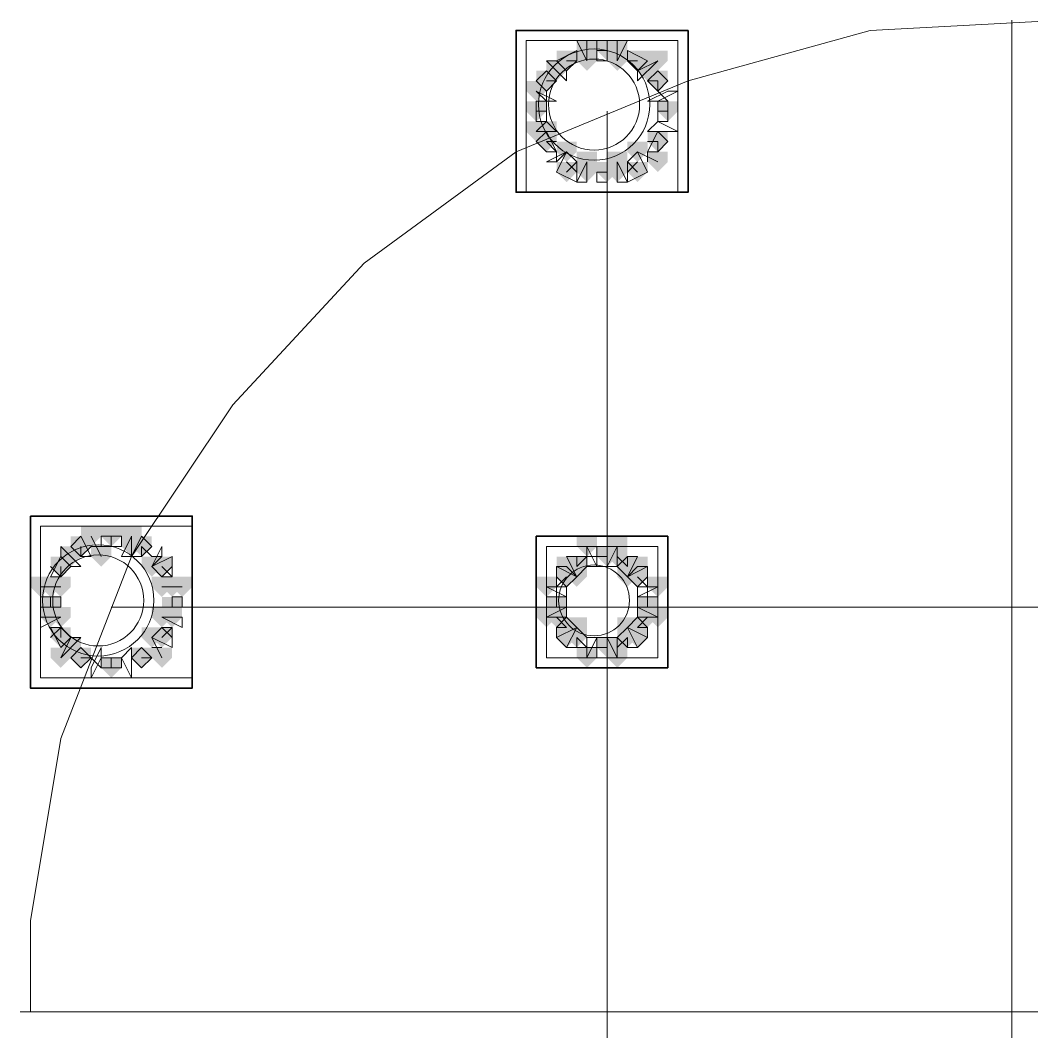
# Model space of a CAD drawing. Header units: millimetres. Extents: x 2315 to 4619, y 1334 to 1897.
# Drawn here: x 3438.02 to 3444.13, y 1554.59 to 1560.69 of the extents above; entities that cross this region are included whole.
import ezdxf

# ---------------------------------------------------------------- set-up
doc = ezdxf.new("R2010")
doc.units = ezdxf.units.MM
for name, color, linetype, true_color in [('PDF_10', 7, 'Continuous', 0x00b85c), ('PDF_AXIS', 7, 'Continuous', 0x00b85c), ('PDF_柱构件', 7, 'Continuous', 0x00b85c), ('PDF_转运站初步方案', 7, 'Continuous', 0x00b85c)]:
    doc.layers.add(name, color=color, linetype=linetype, true_color=true_color)
doc.layers.add('PDF_中心线层', color=1, linetype='Continuous')
doc.layers.add('PDF_粗实线层', color=7, linetype='Continuous')

msp = doc.modelspace()

# ---------------------------------------------------------------- hatches: boundary and pattern name
at = {"layer": 'PDF_10', "transparency": 33554559}
for points in [[(3441.5644, 1560.5703), (3441.5033, 1560.5703), (3441.5033, 1560.5093), (3441.5644, 1560.4482), (3441.6255, 1560.5093), (3441.6255, 1560.5703)], [(3441.5644, 1560.5703), (3441.5033, 1560.5703), (3441.5033, 1560.5093), (3441.5644, 1560.4482), (3441.6255, 1560.5093), (3441.6255, 1560.5703)], [(3441.5644, 1560.5703), (3441.5033, 1560.5703), (3441.5033, 1560.5093), (3441.5644, 1560.4482), (3441.6255, 1560.5093), (3441.6255, 1560.5703)], [(3441.3201, 1560.5093), (3441.259, 1560.5093), (3441.259, 1560.4482), (3441.3201, 1560.3871), (3441.3812, 1560.4482), (3441.3812, 1560.5093)], [(3441.3201, 1560.5093), (3441.259, 1560.5093), (3441.259, 1560.4482), (3441.3201, 1560.3871), (3441.3812, 1560.4482), (3441.3812, 1560.5093)], [(3441.7477, 1560.5093), (3441.6866, 1560.5093), (3441.6866, 1560.4482), (3441.7477, 1560.3871), (3441.8087, 1560.4482), (3441.8087, 1560.5093)], [(3441.7477, 1560.5093), (3441.6866, 1560.5093), (3441.6866, 1560.4482), (3441.7477, 1560.3871), (3441.8087, 1560.4482), (3441.8087, 1560.5093)], [(3441.1979, 1560.3871), (3441.1368, 1560.3871), (3441.1368, 1560.326), (3441.1979, 1560.2649), (3441.259, 1560.326), (3441.259, 1560.3871)], [(3441.1979, 1560.3871), (3441.1368, 1560.3871), (3441.1368, 1560.326), (3441.1979, 1560.2649), (3441.259, 1560.326), (3441.259, 1560.3871)], [(3441.8698, 1560.3871), (3441.8087, 1560.3871), (3441.8087, 1560.326), (3441.8698, 1560.2649), (3441.9309, 1560.326), (3441.9309, 1560.3871)], [(3441.8698, 1560.3871), (3441.8087, 1560.3871), (3441.8087, 1560.326), (3441.8698, 1560.2649), (3441.9309, 1560.326), (3441.9309, 1560.3871)], [(3441.1368, 1560.2039), (3441.0758, 1560.2039), (3441.0758, 1560.1428), (3441.1368, 1560.0817), (3441.1979, 1560.1428), (3441.1979, 1560.2039)], [(3441.1368, 1560.2039), (3441.0758, 1560.2039), (3441.0758, 1560.1428), (3441.1368, 1560.0817), (3441.1979, 1560.1428), (3441.1979, 1560.2039)], [(3441.9309, 1560.2039), (3441.8698, 1560.2039), (3441.8698, 1560.1428), (3441.9309, 1560.0817), (3441.992, 1560.1428), (3441.992, 1560.2039)], [(3441.9309, 1560.2039), (3441.8698, 1560.2039), (3441.8698, 1560.1428), (3441.9309, 1560.0817), (3441.992, 1560.1428), (3441.992, 1560.2039)], [(3441.1979, 1560.0206), (3441.1368, 1560.0206), (3441.1368, 1559.9595), (3441.1979, 1559.8985), (3441.259, 1559.9595), (3441.259, 1560.0206)], [(3441.1979, 1560.0206), (3441.1368, 1560.0206), (3441.1368, 1559.9595), (3441.1979, 1559.8985), (3441.259, 1559.9595), (3441.259, 1560.0206)], [(3441.8698, 1560.0206), (3441.8087, 1560.0206), (3441.8087, 1559.9595), (3441.8698, 1559.8985), (3441.9309, 1559.9595), (3441.9309, 1560.0206)], [(3441.8698, 1560.0206), (3441.8087, 1560.0206), (3441.8087, 1559.9595), (3441.8698, 1559.8985), (3441.9309, 1559.9595), (3441.9309, 1560.0206)], [(3441.3201, 1559.8374), (3441.259, 1559.8374), (3441.259, 1559.7763), (3441.3201, 1559.7152), (3441.3812, 1559.7763), (3441.3812, 1559.8374)], [(3441.3201, 1559.8374), (3441.259, 1559.8374), (3441.259, 1559.7763), (3441.3201, 1559.7152), (3441.3812, 1559.7763), (3441.3812, 1559.8374)], [(3441.5644, 1559.8374), (3441.5033, 1559.8374), (3441.5033, 1559.7763), (3441.5644, 1559.7152), (3441.6255, 1559.7763), (3441.6255, 1559.8374)], [(3441.5644, 1559.8374), (3441.5033, 1559.8374), (3441.5033, 1559.7763), (3441.5644, 1559.7152), (3441.6255, 1559.7763), (3441.6255, 1559.8374)], [(3441.7477, 1559.8374), (3441.6866, 1559.8374), (3441.6866, 1559.7763), (3441.7477, 1559.7152), (3441.8087, 1559.7763), (3441.8087, 1559.8374)], [(3441.7477, 1559.8374), (3441.6866, 1559.8374), (3441.6866, 1559.7763), (3441.7477, 1559.7152), (3441.8087, 1559.7763), (3441.8087, 1559.8374)], [(3438.5714, 1557.6385), (3438.5104, 1557.6385), (3438.5104, 1557.5774), (3438.5714, 1557.5163), (3438.6325, 1557.5774), (3438.6325, 1557.6385)], [(3438.5714, 1557.6385), (3438.5104, 1557.6385), (3438.5104, 1557.5774), (3438.5714, 1557.5163), (3438.6325, 1557.5774), (3438.6325, 1557.6385)], [(3438.3882, 1557.5774), (3438.3271, 1557.5774), (3438.3271, 1557.5163), (3438.3882, 1557.4552), (3438.4493, 1557.5163), (3438.4493, 1557.5774)], [(3438.3882, 1557.5774), (3438.3271, 1557.5774), (3438.3271, 1557.5163), (3438.3882, 1557.4552), (3438.4493, 1557.5163), (3438.4493, 1557.5774)], [(3438.7547, 1557.5774), (3438.6936, 1557.5774), (3438.6936, 1557.5163), (3438.7547, 1557.4552), (3438.8158, 1557.5163), (3438.8158, 1557.5774)], [(3438.7547, 1557.5774), (3438.6936, 1557.5774), (3438.6936, 1557.5163), (3438.7547, 1557.4552), (3438.8158, 1557.5163), (3438.8158, 1557.5774)], [(3441.5644, 1557.5163), (3441.5033, 1557.5163), (3441.5033, 1557.4552), (3441.5644, 1557.3941), (3441.6255, 1557.4552), (3441.6255, 1557.5163)], [(3441.5644, 1557.5163), (3441.5033, 1557.5163), (3441.5033, 1557.4552), (3441.5644, 1557.3941), (3441.6255, 1557.4552), (3441.6255, 1557.5163)], [(3441.5644, 1557.5163), (3441.5033, 1557.5163), (3441.5033, 1557.4552), (3441.5644, 1557.3941), (3441.6255, 1557.4552), (3441.6255, 1557.5163)], [(3438.266, 1557.4552), (3438.2049, 1557.4552), (3438.2049, 1557.3941), (3438.266, 1557.333), (3438.3271, 1557.3941), (3438.3271, 1557.4552)], [(3438.266, 1557.4552), (3438.2049, 1557.4552), (3438.2049, 1557.3941), (3438.266, 1557.333), (3438.3271, 1557.3941), (3438.3271, 1557.4552)], [(3438.8768, 1557.4552), (3438.8158, 1557.4552), (3438.8158, 1557.3941), (3438.8768, 1557.333), (3438.9379, 1557.3941), (3438.9379, 1557.4552)], [(3438.8768, 1557.4552), (3438.8158, 1557.4552), (3438.8158, 1557.3941), (3438.8768, 1557.333), (3438.9379, 1557.3941), (3438.9379, 1557.4552)], [(3441.3812, 1557.4552), (3441.3201, 1557.4552), (3441.3201, 1557.3941), (3441.3812, 1557.333), (3441.4422, 1557.3941), (3441.4422, 1557.4552)], [(3441.3812, 1557.4552), (3441.3201, 1557.4552), (3441.3201, 1557.3941), (3441.3812, 1557.333), (3441.4422, 1557.3941), (3441.4422, 1557.4552)], [(3441.6866, 1557.4552), (3441.6255, 1557.4552), (3441.6255, 1557.3941), (3441.6866, 1557.333), (3441.7477, 1557.3941), (3441.7477, 1557.4552)], [(3441.6866, 1557.4552), (3441.6255, 1557.4552), (3441.6255, 1557.3941), (3441.6866, 1557.333), (3441.7477, 1557.3941), (3441.7477, 1557.4552)], [(3441.3201, 1557.3941), (3441.259, 1557.3941), (3441.259, 1557.333), (3441.3201, 1557.272), (3441.3812, 1557.333), (3441.3812, 1557.3941)], [(3441.3201, 1557.3941), (3441.259, 1557.3941), (3441.259, 1557.333), (3441.3201, 1557.272), (3441.3812, 1557.333), (3441.3812, 1557.3941)], [(3441.7477, 1557.3941), (3441.6866, 1557.3941), (3441.6866, 1557.333), (3441.7477, 1557.272), (3441.8087, 1557.333), (3441.8087, 1557.3941)], [(3441.7477, 1557.3941), (3441.6866, 1557.3941), (3441.6866, 1557.333), (3441.7477, 1557.272), (3441.8087, 1557.333), (3441.8087, 1557.3941)], [(3438.2049, 1557.2109), (3438.1439, 1557.2109), (3438.1439, 1557.1498), (3438.2049, 1557.0887), (3438.266, 1557.1498), (3438.266, 1557.2109)], [(3438.2049, 1557.2109), (3438.1439, 1557.2109), (3438.1439, 1557.1498), (3438.2049, 1557.0887), (3438.266, 1557.1498), (3438.266, 1557.2109)], [(3438.2049, 1557.2109), (3438.1439, 1557.2109), (3438.1439, 1557.1498), (3438.2049, 1557.0887), (3438.266, 1557.1498), (3438.266, 1557.2109)], [(3438.9379, 1557.2109), (3438.8768, 1557.2109), (3438.8768, 1557.1498), (3438.9379, 1557.0887), (3438.999, 1557.1498), (3438.999, 1557.2109)], [(3438.9379, 1557.2109), (3438.8768, 1557.2109), (3438.8768, 1557.1498), (3438.9379, 1557.0887), (3438.999, 1557.1498), (3438.999, 1557.2109)], [(3441.259, 1557.2109), (3441.1979, 1557.2109), (3441.1979, 1557.1498), (3441.259, 1557.0887), (3441.3201, 1557.1498), (3441.3201, 1557.2109)], [(3441.259, 1557.2109), (3441.1979, 1557.2109), (3441.1979, 1557.1498), (3441.259, 1557.0887), (3441.3201, 1557.1498), (3441.3201, 1557.2109)], [(3441.259, 1557.2109), (3441.1979, 1557.2109), (3441.1979, 1557.1498), (3441.259, 1557.0887), (3441.3201, 1557.1498), (3441.3201, 1557.2109)], [(3441.8087, 1557.2109), (3441.7477, 1557.2109), (3441.7477, 1557.1498), (3441.8087, 1557.0887), (3441.8698, 1557.1498), (3441.8698, 1557.2109)], [(3441.8087, 1557.2109), (3441.7477, 1557.2109), (3441.7477, 1557.1498), (3441.8087, 1557.0887), (3441.8698, 1557.1498), (3441.8698, 1557.2109)], [(3441.8087, 1557.2109), (3441.7477, 1557.2109), (3441.7477, 1557.1498), (3441.8087, 1557.0887), (3441.8698, 1557.1498), (3441.8698, 1557.2109)], [(3441.3201, 1557.0887), (3441.259, 1557.0887), (3441.259, 1557.0276), (3441.3201, 1556.9666), (3441.3812, 1557.0276), (3441.3812, 1557.0887)], [(3441.3201, 1557.0887), (3441.259, 1557.0887), (3441.259, 1557.0276), (3441.3201, 1556.9666), (3441.3812, 1557.0276), (3441.3812, 1557.0887)], [(3441.7477, 1557.0887), (3441.6866, 1557.0887), (3441.6866, 1557.0276), (3441.7477, 1556.9666), (3441.8087, 1557.0276), (3441.8087, 1557.0887)], [(3441.7477, 1557.0887), (3441.6866, 1557.0887), (3441.6866, 1557.0276), (3441.7477, 1556.9666), (3441.8087, 1557.0276), (3441.8087, 1557.0887)], [(3438.266, 1557.0276), (3438.2049, 1557.0276), (3438.2049, 1556.9666), (3438.266, 1556.9055), (3438.3271, 1556.9666), (3438.3271, 1557.0276)], [(3438.266, 1557.0276), (3438.2049, 1557.0276), (3438.2049, 1556.9666), (3438.266, 1556.9055), (3438.3271, 1556.9666), (3438.3271, 1557.0276)], [(3438.8768, 1557.0276), (3438.8158, 1557.0276), (3438.8158, 1556.9666), (3438.8768, 1556.9055), (3438.9379, 1556.9666), (3438.9379, 1557.0276)], [(3438.8768, 1557.0276), (3438.8158, 1557.0276), (3438.8158, 1556.9666), (3438.8768, 1556.9055), (3438.9379, 1556.9666), (3438.9379, 1557.0276)], [(3441.3812, 1557.0276), (3441.3201, 1557.0276), (3441.3201, 1556.9666), (3441.3812, 1556.9055), (3441.4422, 1556.9666), (3441.4422, 1557.0276)], [(3441.3812, 1557.0276), (3441.3201, 1557.0276), (3441.3201, 1556.9666), (3441.3812, 1556.9055), (3441.4422, 1556.9666), (3441.4422, 1557.0276)], [(3441.6866, 1557.0276), (3441.6255, 1557.0276), (3441.6255, 1556.9666), (3441.6866, 1556.9055), (3441.7477, 1556.9666), (3441.7477, 1557.0276)], [(3441.6866, 1557.0276), (3441.6255, 1557.0276), (3441.6255, 1556.9666), (3441.6866, 1556.9055), (3441.7477, 1556.9666), (3441.7477, 1557.0276)], [(3441.5644, 1556.9666), (3441.5033, 1556.9666), (3441.5033, 1556.9055), (3441.5644, 1556.8444), (3441.6255, 1556.9055), (3441.6255, 1556.9666)], [(3441.5644, 1556.9666), (3441.5033, 1556.9666), (3441.5033, 1556.9055), (3441.5644, 1556.8444), (3441.6255, 1556.9055), (3441.6255, 1556.9666)], [(3441.5644, 1556.9666), (3441.5033, 1556.9666), (3441.5033, 1556.9055), (3441.5644, 1556.8444), (3441.6255, 1556.9055), (3441.6255, 1556.9666)], [(3438.3882, 1556.9055), (3438.3271, 1556.9055), (3438.3271, 1556.8444), (3438.3882, 1556.7833), (3438.4493, 1556.8444), (3438.4493, 1556.9055)], [(3438.3882, 1556.9055), (3438.3271, 1556.9055), (3438.3271, 1556.8444), (3438.3882, 1556.7833), (3438.4493, 1556.8444), (3438.4493, 1556.9055)], [(3438.3882, 1556.9055), (3438.3271, 1556.9055), (3438.3271, 1556.8444), (3438.3882, 1556.7833), (3438.4493, 1556.8444), (3438.4493, 1556.9055)], [(3438.7547, 1556.9055), (3438.6936, 1556.9055), (3438.6936, 1556.8444), (3438.7547, 1556.7833), (3438.8158, 1556.8444), (3438.8158, 1556.9055)], [(3438.7547, 1556.9055), (3438.6936, 1556.9055), (3438.6936, 1556.8444), (3438.7547, 1556.7833), (3438.8158, 1556.8444), (3438.8158, 1556.9055)], [(3438.7547, 1556.9055), (3438.6936, 1556.9055), (3438.6936, 1556.8444), (3438.7547, 1556.7833), (3438.8158, 1556.8444), (3438.8158, 1556.9055)], [(3438.5714, 1556.8444), (3438.5104, 1556.8444), (3438.5104, 1556.7833), (3438.5714, 1556.7222), (3438.6325, 1556.7833), (3438.6325, 1556.8444)], [(3438.5714, 1556.8444), (3438.5104, 1556.8444), (3438.5104, 1556.7833), (3438.5714, 1556.7222), (3438.6325, 1556.7833), (3438.6325, 1556.8444)]]:
    msp.add_hatch(color=256, dxfattribs=at).paths.add_polyline_path(points)
at = {"layer": 'PDF_柱构件', "transparency": 33554559}
for points in [[(3441.4422, 1560.5703), (3441.3812, 1560.5703), (3441.3812, 1560.5093), (3441.4422, 1560.4482), (3441.5033, 1560.5093), (3441.5033, 1560.5703)], [(3441.6255, 1560.5703), (3441.5644, 1560.5703), (3441.5644, 1560.5093), (3441.6255, 1560.4482), (3441.6866, 1560.5093), (3441.6866, 1560.5703)], [(3441.4422, 1560.5093), (3441.3812, 1560.5093), (3441.3812, 1560.4482), (3441.4422, 1560.3871), (3441.5033, 1560.4482), (3441.5033, 1560.5093)], [(3441.6255, 1560.5093), (3441.5644, 1560.5093), (3441.5644, 1560.4482), (3441.6255, 1560.3871), (3441.6866, 1560.4482), (3441.6866, 1560.5093)], [(3441.8698, 1560.5093), (3441.8087, 1560.5093), (3441.8087, 1560.4482), (3441.8698, 1560.3871), (3441.9309, 1560.4482), (3441.9309, 1560.5093)], [(3441.259, 1560.4482), (3441.1979, 1560.4482), (3441.1979, 1560.3871), (3441.259, 1560.326), (3441.3201, 1560.3871), (3441.3201, 1560.4482)], [(3441.8087, 1560.4482), (3441.7477, 1560.4482), (3441.7477, 1560.3871), (3441.8087, 1560.326), (3441.8698, 1560.3871), (3441.8698, 1560.4482)], [(3441.1368, 1560.326), (3441.0758, 1560.326), (3441.0758, 1560.2649), (3441.1368, 1560.2039), (3441.1979, 1560.2649), (3441.1979, 1560.326)], [(3441.1368, 1560.0817), (3441.0758, 1560.0817), (3441.0758, 1560.0206), (3441.1368, 1559.9595), (3441.1979, 1560.0206), (3441.1979, 1560.0817)], [(3441.1979, 1560.0817), (3441.1368, 1560.0817), (3441.1368, 1560.0206), (3441.1979, 1559.9595), (3441.259, 1560.0206), (3441.259, 1560.0817)], [(3441.3201, 1559.9595), (3441.259, 1559.9595), (3441.259, 1559.8985), (3441.3201, 1559.8374), (3441.3812, 1559.8985), (3441.3812, 1559.9595)], [(3441.7477, 1559.9595), (3441.6866, 1559.9595), (3441.6866, 1559.8985), (3441.7477, 1559.8374), (3441.8087, 1559.8985), (3441.8087, 1559.9595)], [(3441.4422, 1559.8985), (3441.3812, 1559.8985), (3441.3812, 1559.8374), (3441.4422, 1559.7763), (3441.5033, 1559.8374), (3441.5033, 1559.8985)], [(3441.6255, 1559.8985), (3441.5644, 1559.8985), (3441.5644, 1559.8374), (3441.6255, 1559.7763), (3441.6866, 1559.8374), (3441.6866, 1559.8985)], [(3441.8698, 1559.8985), (3441.8087, 1559.8985), (3441.8087, 1559.8374), (3441.8698, 1559.7763), (3441.9309, 1559.8374), (3441.9309, 1559.8985)], [(3441.4422, 1559.8374), (3441.3812, 1559.8374), (3441.3812, 1559.7763), (3441.4422, 1559.7152), (3441.5033, 1559.7763), (3441.5033, 1559.8374)], [(3441.6255, 1559.8374), (3441.5644, 1559.8374), (3441.5644, 1559.7763), (3441.6255, 1559.7152), (3441.6866, 1559.7763), (3441.6866, 1559.8374)], [(3438.4493, 1557.6385), (3438.3882, 1557.6385), (3438.3882, 1557.5774), (3438.4493, 1557.5163), (3438.5104, 1557.5774), (3438.5104, 1557.6385)], [(3438.6936, 1557.6385), (3438.6325, 1557.6385), (3438.6325, 1557.5774), (3438.6936, 1557.5163), (3438.7547, 1557.5774), (3438.7547, 1557.6385)], [(3438.6936, 1557.5774), (3438.6325, 1557.5774), (3438.6325, 1557.5163), (3438.6936, 1557.4552), (3438.7547, 1557.5163), (3438.7547, 1557.5774)], [(3441.4422, 1557.5774), (3441.3812, 1557.5774), (3441.3812, 1557.5163), (3441.4422, 1557.4552), (3441.5033, 1557.5163), (3441.5033, 1557.5774)], [(3441.6255, 1557.5774), (3441.5644, 1557.5774), (3441.5644, 1557.5163), (3441.6255, 1557.4552), (3441.6866, 1557.5163), (3441.6866, 1557.5774)], [(3438.3271, 1557.5163), (3438.266, 1557.5163), (3438.266, 1557.4552), (3438.3271, 1557.3941), (3438.3882, 1557.4552), (3438.3882, 1557.5163)], [(3438.5104, 1557.5163), (3438.4493, 1557.5163), (3438.4493, 1557.4552), (3438.5104, 1557.3941), (3438.5714, 1557.4552), (3438.5714, 1557.5163)], [(3441.6255, 1557.5163), (3441.5644, 1557.5163), (3441.5644, 1557.4552), (3441.6255, 1557.3941), (3441.6866, 1557.4552), (3441.6866, 1557.5163)], [(3438.8158, 1557.4552), (3438.7547, 1557.4552), (3438.7547, 1557.3941), (3438.8158, 1557.333), (3438.8768, 1557.3941), (3438.8768, 1557.4552)], [(3441.3201, 1557.4552), (3441.259, 1557.4552), (3441.259, 1557.3941), (3441.3201, 1557.333), (3441.3812, 1557.3941), (3441.3812, 1557.4552)], [(3441.7477, 1557.4552), (3441.6866, 1557.4552), (3441.6866, 1557.3941), (3441.7477, 1557.333), (3441.8087, 1557.3941), (3441.8087, 1557.4552)], [(3441.3812, 1557.3941), (3441.3201, 1557.3941), (3441.3201, 1557.333), (3441.3812, 1557.272), (3441.4422, 1557.333), (3441.4422, 1557.3941)], [(3441.6866, 1557.3941), (3441.6255, 1557.3941), (3441.6255, 1557.333), (3441.6866, 1557.272), (3441.7477, 1557.333), (3441.7477, 1557.3941)], [(3438.1439, 1557.333), (3438.0828, 1557.333), (3438.0828, 1557.272), (3438.1439, 1557.2109), (3438.2049, 1557.272), (3438.2049, 1557.333)], [(3438.2049, 1557.333), (3438.1439, 1557.333), (3438.1439, 1557.272), (3438.2049, 1557.2109), (3438.266, 1557.272), (3438.266, 1557.333)], [(3438.266, 1557.333), (3438.2049, 1557.333), (3438.2049, 1557.272), (3438.266, 1557.2109), (3438.3271, 1557.272), (3438.3271, 1557.333)], [(3438.8768, 1557.333), (3438.8158, 1557.333), (3438.8158, 1557.272), (3438.8768, 1557.2109), (3438.9379, 1557.272), (3438.9379, 1557.333)], [(3438.9379, 1557.333), (3438.8768, 1557.333), (3438.8768, 1557.272), (3438.9379, 1557.2109), (3438.999, 1557.272), (3438.999, 1557.333)], [(3438.999, 1557.333), (3438.9379, 1557.333), (3438.9379, 1557.272), (3438.999, 1557.2109), (3439.0601, 1557.272), (3439.0601, 1557.333)], [(3441.1979, 1557.333), (3441.1368, 1557.333), (3441.1368, 1557.272), (3441.1979, 1557.2109), (3441.259, 1557.272), (3441.259, 1557.333)], [(3441.8698, 1557.333), (3441.8087, 1557.333), (3441.8087, 1557.272), (3441.8698, 1557.2109), (3441.9309, 1557.272), (3441.9309, 1557.333)], [(3438.2049, 1557.1498), (3438.1439, 1557.1498), (3438.1439, 1557.0887), (3438.2049, 1557.0276), (3438.266, 1557.0887), (3438.266, 1557.1498)], [(3438.266, 1557.1498), (3438.2049, 1557.1498), (3438.2049, 1557.0887), (3438.266, 1557.0276), (3438.3271, 1557.0887), (3438.3271, 1557.1498)], [(3438.8768, 1557.1498), (3438.8158, 1557.1498), (3438.8158, 1557.0887), (3438.8768, 1557.0276), (3438.9379, 1557.0887), (3438.9379, 1557.1498)], [(3438.9379, 1557.1498), (3438.8768, 1557.1498), (3438.8768, 1557.0887), (3438.9379, 1557.0276), (3438.999, 1557.0887), (3438.999, 1557.1498)], [(3441.1979, 1557.1498), (3441.1368, 1557.1498), (3441.1368, 1557.0887), (3441.1979, 1557.0276), (3441.259, 1557.0887), (3441.259, 1557.1498)], [(3441.259, 1557.1498), (3441.1979, 1557.1498), (3441.1979, 1557.0887), (3441.259, 1557.0276), (3441.3201, 1557.0887), (3441.3201, 1557.1498)], [(3441.8087, 1557.1498), (3441.7477, 1557.1498), (3441.7477, 1557.0887), (3441.8087, 1557.0276), (3441.8698, 1557.0887), (3441.8698, 1557.1498)], [(3441.8698, 1557.1498), (3441.8087, 1557.1498), (3441.8087, 1557.0887), (3441.8698, 1557.0276), (3441.9309, 1557.0887), (3441.9309, 1557.1498)], [(3441.3812, 1557.0887), (3441.3201, 1557.0887), (3441.3201, 1557.0276), (3441.3812, 1556.9666), (3441.4422, 1557.0276), (3441.4422, 1557.0887)], [(3441.6866, 1557.0887), (3441.6255, 1557.0887), (3441.6255, 1557.0276), (3441.6866, 1556.9666), (3441.7477, 1557.0276), (3441.7477, 1557.0887)], [(3438.8158, 1557.0276), (3438.7547, 1557.0276), (3438.7547, 1556.9666), (3438.8158, 1556.9055), (3438.8768, 1556.9666), (3438.8768, 1557.0276)], [(3441.3201, 1557.0276), (3441.259, 1557.0276), (3441.259, 1556.9666), (3441.3201, 1556.9055), (3441.3812, 1556.9666), (3441.3812, 1557.0276)], [(3441.7477, 1557.0276), (3441.6866, 1557.0276), (3441.6866, 1556.9666), (3441.7477, 1556.9055), (3441.8087, 1556.9666), (3441.8087, 1557.0276)], [(3438.3271, 1556.9666), (3438.266, 1556.9666), (3438.266, 1556.9055), (3438.3271, 1556.8444), (3438.3882, 1556.9055), (3438.3882, 1556.9666)], [(3441.6255, 1556.9666), (3441.5644, 1556.9666), (3441.5644, 1556.9055), (3441.6255, 1556.8444), (3441.6866, 1556.9055), (3441.6866, 1556.9666)], [(3438.266, 1556.9055), (3438.2049, 1556.9055), (3438.2049, 1556.8444), (3438.266, 1556.7833), (3438.3271, 1556.8444), (3438.3271, 1556.9055)], [(3438.8768, 1556.9055), (3438.8158, 1556.9055), (3438.8158, 1556.8444), (3438.8768, 1556.7833), (3438.9379, 1556.8444), (3438.9379, 1556.9055)], [(3441.4422, 1556.9055), (3441.3812, 1556.9055), (3441.3812, 1556.8444), (3441.4422, 1556.7833), (3441.5033, 1556.8444), (3441.5033, 1556.9055)], [(3441.6255, 1556.9055), (3441.5644, 1556.9055), (3441.5644, 1556.8444), (3441.6255, 1556.7833), (3441.6866, 1556.8444), (3441.6866, 1556.9055)]]:
    msp.add_hatch(color=256, dxfattribs=at).paths.add_polyline_path(points)
at = {"layer": 'PDF_转运站初步方案', "transparency": 33554559}
for points in [[(3441.5644, 1560.5703), (3441.5033, 1560.5703), (3441.5033, 1560.5093), (3441.5644, 1560.4482), (3441.6255, 1560.5093), (3441.6255, 1560.5703)], [(3441.5644, 1560.5703), (3441.5033, 1560.5703), (3441.5033, 1560.5093), (3441.5644, 1560.4482), (3441.6255, 1560.5093), (3441.6255, 1560.5703)], [(3441.3201, 1560.5093), (3441.259, 1560.5093), (3441.259, 1560.4482), (3441.3201, 1560.3871), (3441.3812, 1560.4482), (3441.3812, 1560.5093)], [(3441.3201, 1560.5093), (3441.259, 1560.5093), (3441.259, 1560.4482), (3441.3201, 1560.3871), (3441.3812, 1560.4482), (3441.3812, 1560.5093)], [(3441.7477, 1560.5093), (3441.6866, 1560.5093), (3441.6866, 1560.4482), (3441.7477, 1560.3871), (3441.8087, 1560.4482), (3441.8087, 1560.5093)], [(3441.7477, 1560.5093), (3441.6866, 1560.5093), (3441.6866, 1560.4482), (3441.7477, 1560.3871), (3441.8087, 1560.4482), (3441.8087, 1560.5093)], [(3441.1979, 1560.3871), (3441.1368, 1560.3871), (3441.1368, 1560.326), (3441.1979, 1560.2649), (3441.259, 1560.326), (3441.259, 1560.3871)], [(3441.1979, 1560.3871), (3441.1368, 1560.3871), (3441.1368, 1560.326), (3441.1979, 1560.2649), (3441.259, 1560.326), (3441.259, 1560.3871)], [(3441.8698, 1560.3871), (3441.8087, 1560.3871), (3441.8087, 1560.326), (3441.8698, 1560.2649), (3441.9309, 1560.326), (3441.9309, 1560.3871)], [(3441.8698, 1560.3871), (3441.8087, 1560.3871), (3441.8087, 1560.326), (3441.8698, 1560.2649), (3441.9309, 1560.326), (3441.9309, 1560.3871)], [(3441.1368, 1560.2039), (3441.0758, 1560.2039), (3441.0758, 1560.1428), (3441.1368, 1560.0817), (3441.1979, 1560.1428), (3441.1979, 1560.2039)], [(3441.1368, 1560.2039), (3441.0758, 1560.2039), (3441.0758, 1560.1428), (3441.1368, 1560.0817), (3441.1979, 1560.1428), (3441.1979, 1560.2039)], [(3441.9309, 1560.2039), (3441.8698, 1560.2039), (3441.8698, 1560.1428), (3441.9309, 1560.0817), (3441.992, 1560.1428), (3441.992, 1560.2039)], [(3441.9309, 1560.2039), (3441.8698, 1560.2039), (3441.8698, 1560.1428), (3441.9309, 1560.0817), (3441.992, 1560.1428), (3441.992, 1560.2039)], [(3441.1979, 1560.0206), (3441.1368, 1560.0206), (3441.1368, 1559.9595), (3441.1979, 1559.8985), (3441.259, 1559.9595), (3441.259, 1560.0206)], [(3441.1979, 1560.0206), (3441.1368, 1560.0206), (3441.1368, 1559.9595), (3441.1979, 1559.8985), (3441.259, 1559.9595), (3441.259, 1560.0206)], [(3441.8698, 1560.0206), (3441.8087, 1560.0206), (3441.8087, 1559.9595), (3441.8698, 1559.8985), (3441.9309, 1559.9595), (3441.9309, 1560.0206)], [(3441.8698, 1560.0206), (3441.8087, 1560.0206), (3441.8087, 1559.9595), (3441.8698, 1559.8985), (3441.9309, 1559.9595), (3441.9309, 1560.0206)], [(3441.3201, 1559.8374), (3441.259, 1559.8374), (3441.259, 1559.7763), (3441.3201, 1559.7152), (3441.3812, 1559.7763), (3441.3812, 1559.8374)], [(3441.3201, 1559.8374), (3441.259, 1559.8374), (3441.259, 1559.7763), (3441.3201, 1559.7152), (3441.3812, 1559.7763), (3441.3812, 1559.8374)], [(3441.5644, 1559.8374), (3441.5033, 1559.8374), (3441.5033, 1559.7763), (3441.5644, 1559.7152), (3441.6255, 1559.7763), (3441.6255, 1559.8374)], [(3441.5644, 1559.8374), (3441.5033, 1559.8374), (3441.5033, 1559.7763), (3441.5644, 1559.7152), (3441.6255, 1559.7763), (3441.6255, 1559.8374)], [(3441.7477, 1559.8374), (3441.6866, 1559.8374), (3441.6866, 1559.7763), (3441.7477, 1559.7152), (3441.8087, 1559.7763), (3441.8087, 1559.8374)], [(3441.7477, 1559.8374), (3441.6866, 1559.8374), (3441.6866, 1559.7763), (3441.7477, 1559.7152), (3441.8087, 1559.7763), (3441.8087, 1559.8374)], [(3438.5714, 1557.6385), (3438.5104, 1557.6385), (3438.5104, 1557.5774), (3438.5714, 1557.5163), (3438.6325, 1557.5774), (3438.6325, 1557.6385)], [(3438.5714, 1557.6385), (3438.5104, 1557.6385), (3438.5104, 1557.5774), (3438.5714, 1557.5163), (3438.6325, 1557.5774), (3438.6325, 1557.6385)], [(3438.3882, 1557.5774), (3438.3271, 1557.5774), (3438.3271, 1557.5163), (3438.3882, 1557.4552), (3438.4493, 1557.5163), (3438.4493, 1557.5774)], [(3438.3882, 1557.5774), (3438.3271, 1557.5774), (3438.3271, 1557.5163), (3438.3882, 1557.4552), (3438.4493, 1557.5163), (3438.4493, 1557.5774)], [(3438.7547, 1557.5774), (3438.6936, 1557.5774), (3438.6936, 1557.5163), (3438.7547, 1557.4552), (3438.8158, 1557.5163), (3438.8158, 1557.5774)], [(3438.7547, 1557.5774), (3438.6936, 1557.5774), (3438.6936, 1557.5163), (3438.7547, 1557.4552), (3438.8158, 1557.5163), (3438.8158, 1557.5774)], [(3441.5644, 1557.5163), (3441.5033, 1557.5163), (3441.5033, 1557.4552), (3441.5644, 1557.3941), (3441.6255, 1557.4552), (3441.6255, 1557.5163)], [(3441.5644, 1557.5163), (3441.5033, 1557.5163), (3441.5033, 1557.4552), (3441.5644, 1557.3941), (3441.6255, 1557.4552), (3441.6255, 1557.5163)], [(3438.266, 1557.4552), (3438.2049, 1557.4552), (3438.2049, 1557.3941), (3438.266, 1557.333), (3438.3271, 1557.3941), (3438.3271, 1557.4552)], [(3438.266, 1557.4552), (3438.2049, 1557.4552), (3438.2049, 1557.3941), (3438.266, 1557.333), (3438.3271, 1557.3941), (3438.3271, 1557.4552)], [(3438.8768, 1557.4552), (3438.8158, 1557.4552), (3438.8158, 1557.3941), (3438.8768, 1557.333), (3438.9379, 1557.3941), (3438.9379, 1557.4552)], [(3438.8768, 1557.4552), (3438.8158, 1557.4552), (3438.8158, 1557.3941), (3438.8768, 1557.333), (3438.9379, 1557.3941), (3438.9379, 1557.4552)], [(3441.3812, 1557.4552), (3441.3201, 1557.4552), (3441.3201, 1557.3941), (3441.3812, 1557.333), (3441.4422, 1557.3941), (3441.4422, 1557.4552)], [(3441.3812, 1557.4552), (3441.3201, 1557.4552), (3441.3201, 1557.3941), (3441.3812, 1557.333), (3441.4422, 1557.3941), (3441.4422, 1557.4552)], [(3441.6866, 1557.4552), (3441.6255, 1557.4552), (3441.6255, 1557.3941), (3441.6866, 1557.333), (3441.7477, 1557.3941), (3441.7477, 1557.4552)], [(3441.6866, 1557.4552), (3441.6255, 1557.4552), (3441.6255, 1557.3941), (3441.6866, 1557.333), (3441.7477, 1557.3941), (3441.7477, 1557.4552)], [(3441.3201, 1557.3941), (3441.259, 1557.3941), (3441.259, 1557.333), (3441.3201, 1557.272), (3441.3812, 1557.333), (3441.3812, 1557.3941)], [(3441.3201, 1557.3941), (3441.259, 1557.3941), (3441.259, 1557.333), (3441.3201, 1557.272), (3441.3812, 1557.333), (3441.3812, 1557.3941)], [(3441.7477, 1557.3941), (3441.6866, 1557.3941), (3441.6866, 1557.333), (3441.7477, 1557.272), (3441.8087, 1557.333), (3441.8087, 1557.3941)], [(3441.7477, 1557.3941), (3441.6866, 1557.3941), (3441.6866, 1557.333), (3441.7477, 1557.272), (3441.8087, 1557.333), (3441.8087, 1557.3941)], [(3438.2049, 1557.2109), (3438.1439, 1557.2109), (3438.1439, 1557.1498), (3438.2049, 1557.0887), (3438.266, 1557.1498), (3438.266, 1557.2109)], [(3438.2049, 1557.2109), (3438.1439, 1557.2109), (3438.1439, 1557.1498), (3438.2049, 1557.0887), (3438.266, 1557.1498), (3438.266, 1557.2109)], [(3438.9379, 1557.2109), (3438.8768, 1557.2109), (3438.8768, 1557.1498), (3438.9379, 1557.0887), (3438.999, 1557.1498), (3438.999, 1557.2109)], [(3438.9379, 1557.2109), (3438.8768, 1557.2109), (3438.8768, 1557.1498), (3438.9379, 1557.0887), (3438.999, 1557.1498), (3438.999, 1557.2109)], [(3441.259, 1557.2109), (3441.1979, 1557.2109), (3441.1979, 1557.1498), (3441.259, 1557.0887), (3441.3201, 1557.1498), (3441.3201, 1557.2109)], [(3441.259, 1557.2109), (3441.1979, 1557.2109), (3441.1979, 1557.1498), (3441.259, 1557.0887), (3441.3201, 1557.1498), (3441.3201, 1557.2109)], [(3441.8087, 1557.2109), (3441.7477, 1557.2109), (3441.7477, 1557.1498), (3441.8087, 1557.0887), (3441.8698, 1557.1498), (3441.8698, 1557.2109)], [(3441.8087, 1557.2109), (3441.7477, 1557.2109), (3441.7477, 1557.1498), (3441.8087, 1557.0887), (3441.8698, 1557.1498), (3441.8698, 1557.2109)], [(3441.3201, 1557.0887), (3441.259, 1557.0887), (3441.259, 1557.0276), (3441.3201, 1556.9666), (3441.3812, 1557.0276), (3441.3812, 1557.0887)], [(3441.3201, 1557.0887), (3441.259, 1557.0887), (3441.259, 1557.0276), (3441.3201, 1556.9666), (3441.3812, 1557.0276), (3441.3812, 1557.0887)], [(3441.7477, 1557.0887), (3441.6866, 1557.0887), (3441.6866, 1557.0276), (3441.7477, 1556.9666), (3441.8087, 1557.0276), (3441.8087, 1557.0887)], [(3441.7477, 1557.0887), (3441.6866, 1557.0887), (3441.6866, 1557.0276), (3441.7477, 1556.9666), (3441.8087, 1557.0276), (3441.8087, 1557.0887)], [(3438.266, 1557.0276), (3438.2049, 1557.0276), (3438.2049, 1556.9666), (3438.266, 1556.9055), (3438.3271, 1556.9666), (3438.3271, 1557.0276)], [(3438.266, 1557.0276), (3438.2049, 1557.0276), (3438.2049, 1556.9666), (3438.266, 1556.9055), (3438.3271, 1556.9666), (3438.3271, 1557.0276)], [(3438.8768, 1557.0276), (3438.8158, 1557.0276), (3438.8158, 1556.9666), (3438.8768, 1556.9055), (3438.9379, 1556.9666), (3438.9379, 1557.0276)], [(3438.8768, 1557.0276), (3438.8158, 1557.0276), (3438.8158, 1556.9666), (3438.8768, 1556.9055), (3438.9379, 1556.9666), (3438.9379, 1557.0276)], [(3441.3812, 1557.0276), (3441.3201, 1557.0276), (3441.3201, 1556.9666), (3441.3812, 1556.9055), (3441.4422, 1556.9666), (3441.4422, 1557.0276)], [(3441.3812, 1557.0276), (3441.3201, 1557.0276), (3441.3201, 1556.9666), (3441.3812, 1556.9055), (3441.4422, 1556.9666), (3441.4422, 1557.0276)], [(3441.6866, 1557.0276), (3441.6255, 1557.0276), (3441.6255, 1556.9666), (3441.6866, 1556.9055), (3441.7477, 1556.9666), (3441.7477, 1557.0276)], [(3441.6866, 1557.0276), (3441.6255, 1557.0276), (3441.6255, 1556.9666), (3441.6866, 1556.9055), (3441.7477, 1556.9666), (3441.7477, 1557.0276)], [(3441.5644, 1556.9666), (3441.5033, 1556.9666), (3441.5033, 1556.9055), (3441.5644, 1556.8444), (3441.6255, 1556.9055), (3441.6255, 1556.9666)], [(3441.5644, 1556.9666), (3441.5033, 1556.9666), (3441.5033, 1556.9055), (3441.5644, 1556.8444), (3441.6255, 1556.9055), (3441.6255, 1556.9666)], [(3438.3882, 1556.9055), (3438.3271, 1556.9055), (3438.3271, 1556.8444), (3438.3882, 1556.7833), (3438.4493, 1556.8444), (3438.4493, 1556.9055)], [(3438.3882, 1556.9055), (3438.3271, 1556.9055), (3438.3271, 1556.8444), (3438.3882, 1556.7833), (3438.4493, 1556.8444), (3438.4493, 1556.9055)], [(3438.7547, 1556.9055), (3438.6936, 1556.9055), (3438.6936, 1556.8444), (3438.7547, 1556.7833), (3438.8158, 1556.8444), (3438.8158, 1556.9055)], [(3438.7547, 1556.9055), (3438.6936, 1556.9055), (3438.6936, 1556.8444), (3438.7547, 1556.7833), (3438.8158, 1556.8444), (3438.8158, 1556.9055)], [(3438.5714, 1556.8444), (3438.5104, 1556.8444), (3438.5104, 1556.7833), (3438.5714, 1556.7222), (3438.6325, 1556.7833), (3438.6325, 1556.8444)], [(3438.5714, 1556.8444), (3438.5104, 1556.8444), (3438.5104, 1556.7833), (3438.5714, 1556.7222), (3438.6325, 1556.7833), (3438.6325, 1556.8444)]]:
    msp.add_hatch(color=256, dxfattribs=at).paths.add_polyline_path(points)

# ---------------------------------------------------------------- linework, layer by layer
at = {"layer": 'PDF_10', "lineweight": 18}
for points in [[(3441.5644, 1560.5093), (3441.5033, 1560.5093)], [(3441.3201, 1560.4482), (3441.3812, 1560.4482), (3441.3201, 1560.4482)], [(3441.7477, 1560.4482), (3441.6866, 1560.4482), (3441.7477, 1560.4482)], [(3441.1979, 1560.326), (3441.259, 1560.326), (3441.1979, 1560.2649)], [(3441.8698, 1560.2649), (3441.8698, 1560.326), (3441.8087, 1560.326)], [(3441.1979, 1560.1428), (3441.1368, 1560.1428), (3441.1368, 1560.0817)], [(3441.9309, 1560.0817), (3441.9309, 1560.1428), (3441.8698, 1560.1428)], [(3441.259, 1559.9595), (3441.1979, 1559.9595), (3441.259, 1559.8985)], [(3441.8698, 1559.8985), (3441.8698, 1559.9595), (3441.8087, 1559.9595)], [(3441.3201, 1559.8374), (3441.3812, 1559.7763)], [(3441.3812, 1559.8374), (3441.3201, 1559.7763)], [(3441.6866, 1559.7763), (3441.7477, 1559.8374)], [(3441.6866, 1559.8374), (3441.7477, 1559.7763)], [(3441.5033, 1559.7763), (3441.5644, 1559.7763), (3441.5644, 1559.7152)], [(3438.5714, 1557.5163), (3438.5714, 1557.5774), (3438.6325, 1557.5774)], [(3438.3882, 1557.5163), (3438.3882, 1557.4552), (3438.4493, 1557.5163)], [(3438.7547, 1557.4552), (3438.7547, 1557.5163), (3438.8158, 1557.4552)], [(3441.3812, 1557.4552), (3441.3812, 1557.3941), (3441.4422, 1557.4552)], [(3441.5033, 1557.4552), (3441.5644, 1557.4552)], [(3441.6255, 1557.4552), (3441.6866, 1557.3941), (3441.6866, 1557.4552)], [(3438.2049, 1557.3941), (3438.266, 1557.333), (3438.266, 1557.3941)], [(3438.8768, 1557.3941), (3438.9379, 1557.333)], [(3438.8768, 1557.333), (3438.9379, 1557.3941)], [(3441.259, 1557.272), (3441.3201, 1557.333)], [(3441.3201, 1557.272), (3441.259, 1557.333)], [(3441.7477, 1557.333), (3441.8087, 1557.272)], [(3441.7477, 1557.272), (3441.8087, 1557.333)], [(3438.2049, 1557.1498), (3438.2049, 1557.2109)], [(3438.9379, 1557.2109), (3438.9379, 1557.1498), (3438.999, 1557.1498)], [(3441.259, 1557.1498), (3441.259, 1557.2109)], [(3441.8087, 1557.2109), (3441.8087, 1557.1498)], [(3441.259, 1557.0276), (3441.3201, 1557.0276), (3441.259, 1557.0887)], [(3441.8087, 1557.0887), (3441.7477, 1557.0276), (3441.8087, 1557.0276)], [(3438.266, 1556.9666), (3438.266, 1557.0276), (3438.2049, 1556.9666)], [(3438.9379, 1557.0276), (3438.8768, 1556.9666)], [(3438.8768, 1557.0276), (3438.9379, 1556.9666)], [(3441.4422, 1556.9055), (3441.3812, 1556.9666), (3441.3812, 1556.9055)], [(3441.6866, 1556.9055), (3441.6866, 1556.9666), (3441.6255, 1556.9055)], [(3441.5644, 1556.9055), (3441.5033, 1556.9055)], [(3438.4493, 1556.8444), (3438.3882, 1556.8444)], [(3438.6325, 1556.7833), (3438.5714, 1556.7833), (3438.5714, 1556.8444)], [(3438.8158, 1556.8444), (3438.7547, 1556.8444)]]:
    msp.add_lwpolyline(points, dxfattribs=at)
at = {"layer": 'PDF_AXIS', "lineweight": 18}
for points in [[(3441.992, 1560.5703), (3441.992, 1559.6541), (3441.0758, 1559.6541), (3441.0758, 1560.5703)], [(3438.1439, 1557.6385), (3438.1439, 1556.7222), (3439.0601, 1556.7222), (3439.0601, 1557.6385)], [(3441.1979, 1557.5163), (3441.1979, 1556.8444), (3441.8698, 1556.8444), (3441.8698, 1557.5163)]]:
    msp.add_lwpolyline(points, close=True, dxfattribs=at)
at = {"layer": 'PDF_中心线层', "color": 112, "lineweight": 18, "true_color": 0x00b85c}
for points in [[(3438.0828, 1554.7066), (3438.0828, 1555.2563), (3438.266, 1556.3557), (3438.6936, 1557.4552), (3439.3044, 1558.3714), (3440.0985, 1559.2266), (3441.0147, 1559.8985), (3442.0531, 1560.326), (3443.1525, 1560.6314), (3444.3131, 1560.6925), (3445.4736, 1560.5093), (3446.512, 1560.1428), (3447.0617, 1559.8374)], [(3441.5644, 1549.2093), (3441.5644, 1560.1428)], [(3438.5714, 1557.1498), (3449.505, 1557.1498)], [(3450.0547, 1554.7066), (3438.0217, 1554.7066), (3450.0547, 1554.7066)]]:
    msp.add_lwpolyline(points, dxfattribs=at)
msp.add_lwpolyline([(3444.0077, 1560.6925), (3444.0077, 1548.6595)], close=True, dxfattribs=at)
at = {"layer": 'PDF_柱构件', "lineweight": 18}
for points in [[(3441.4422, 1560.5703), (3441.4422, 1560.4482), (3441.3812, 1560.5703)], [(3441.5644, 1560.4482), (3441.5033, 1560.4482), (3441.5033, 1560.5703), (3441.5644, 1560.5703)], [(3441.6866, 1560.5703), (3441.6255, 1560.4482), (3441.6255, 1560.5703)], [(3441.3812, 1560.4482), (3441.3201, 1560.3871), (3441.259, 1560.4482), (3441.3812, 1560.5093)], [(3441.7477, 1560.3871), (3441.6866, 1560.4482), (3441.6866, 1560.5093), (3441.8087, 1560.4482)], [(3441.259, 1560.4482), (3441.3201, 1560.3871), (3441.3201, 1560.326), (3441.1979, 1560.4482)], [(3441.8698, 1560.4482), (3441.7477, 1560.326), (3441.7477, 1560.3871)], [(3441.259, 1560.326), (3441.1979, 1560.2649), (3441.1368, 1560.326), (3441.1979, 1560.3871)], [(3441.8698, 1560.2649), (3441.8087, 1560.326), (3441.8698, 1560.3871), (3441.9309, 1560.326)], [(3441.1368, 1560.2649), (3441.259, 1560.2039), (3441.1979, 1560.2039)], [(3441.992, 1560.2649), (3441.8698, 1560.2039), (3441.8087, 1560.2039), (3441.9309, 1560.2649)], [(3441.1979, 1560.2039), (3441.1979, 1560.0817), (3441.1368, 1560.0817), (3441.1368, 1560.2039)], [(3441.8698, 1560.0817), (3441.8698, 1560.2039), (3441.9309, 1560.2039), (3441.9309, 1560.0817)], [(3441.1368, 1560.0206), (3441.1979, 1560.0817), (3441.259, 1560.0206)], [(3441.1979, 1560.0206), (3441.259, 1559.8985), (3441.1979, 1559.8985), (3441.1368, 1559.9595)], [(3441.8087, 1559.8985), (3441.8698, 1560.0206), (3441.9309, 1559.9595), (3441.8698, 1559.8985)], [(3441.1979, 1559.8374), (3441.3201, 1559.8985), (3441.259, 1559.8374)], [(3441.3201, 1559.8985), (3441.3812, 1559.8374), (3441.3812, 1559.7152), (3441.259, 1559.7763)], [(3441.6866, 1559.8374), (3441.7477, 1559.8985), (3441.8087, 1559.7763), (3441.6866, 1559.7152)], [(3441.8698, 1559.8374), (3441.7477, 1559.8985)], [(3441.3812, 1559.7152), (3441.4422, 1559.8374), (3441.4422, 1559.7152)], [(3441.6255, 1559.7152), (3441.6255, 1559.8374), (3441.6866, 1559.7152)], [(3441.5033, 1559.7763), (3441.5644, 1559.7763), (3441.5644, 1559.7152), (3441.5033, 1559.7152)], [(3438.3882, 1557.4552), (3438.4493, 1557.4552), (3438.3882, 1557.5774), (3438.3271, 1557.5163)], [(3438.4493, 1557.5774), (3438.5104, 1557.4552)], [(3438.5104, 1557.5163), (3438.6325, 1557.5163), (3438.6325, 1557.5774), (3438.5104, 1557.5774)], [(3438.6936, 1557.5774), (3438.6325, 1557.4552), (3438.6936, 1557.4552)], [(3438.6936, 1557.4552), (3438.7547, 1557.4552), (3438.8158, 1557.5163), (3438.7547, 1557.5774)], [(3438.266, 1557.4552), (3438.3271, 1557.3941), (3438.3882, 1557.3941), (3438.266, 1557.5163)], [(3438.8768, 1557.5163), (3438.8158, 1557.3941), (3438.8768, 1557.4552)], [(3441.4422, 1557.5163), (3441.4422, 1557.3941), (3441.5033, 1557.3941)], [(3441.5033, 1557.3941), (3441.5644, 1557.3941), (3441.5644, 1557.5163), (3441.5033, 1557.5163)], [(3441.6255, 1557.5163), (3441.5644, 1557.3941), (3441.6255, 1557.3941)], [(3438.266, 1557.333), (3438.3271, 1557.3941), (3438.266, 1557.4552), (3438.2049, 1557.333)], [(3438.8158, 1557.3941), (3438.8768, 1557.333), (3438.9379, 1557.333), (3438.9379, 1557.4552)], [(3441.3812, 1557.333), (3441.4422, 1557.3941), (3441.4422, 1557.4552), (3441.3201, 1557.4552)], [(3441.6255, 1557.3941), (3441.6866, 1557.333), (3441.7477, 1557.4552), (3441.6866, 1557.4552)], [(3441.259, 1557.3941), (3441.3812, 1557.333), (3441.3201, 1557.3941)], [(3441.3201, 1557.272), (3441.3812, 1557.333), (3441.259, 1557.3941), (3441.259, 1557.272)], [(3441.7477, 1557.3941), (3441.6866, 1557.333), (3441.8087, 1557.3941)], [(3441.6866, 1557.333), (3441.7477, 1557.272), (3441.8087, 1557.272), (3441.8087, 1557.3941)], [(3438.1439, 1557.272), (3438.266, 1557.272)], [(3438.999, 1557.272), (3438.8768, 1557.272)], [(3441.1979, 1557.272), (3441.3201, 1557.2109), (3441.3201, 1557.272)], [(3441.8698, 1557.272), (3441.7477, 1557.272), (3441.7477, 1557.2109)], [(3438.266, 1557.1498), (3438.266, 1557.2109), (3438.1439, 1557.2109), (3438.1439, 1557.1498)], [(3438.9379, 1557.2109), (3438.9379, 1557.1498), (3438.999, 1557.1498), (3438.999, 1557.2109)], [(3441.3201, 1557.1498), (3441.3201, 1557.2109), (3441.1979, 1557.2109), (3441.1979, 1557.1498)], [(3441.7477, 1557.2109), (3441.7477, 1557.1498), (3441.8698, 1557.1498), (3441.8698, 1557.2109)], [(3441.1979, 1557.0887), (3441.3201, 1557.0887), (3441.3201, 1557.1498)], [(3441.8698, 1557.0887), (3441.7477, 1557.1498), (3441.7477, 1557.0887)], [(3438.1439, 1557.0276), (3438.266, 1557.0887), (3438.1439, 1557.0887)], [(3438.999, 1557.0887), (3438.8768, 1557.0887), (3438.999, 1557.0276)], [(3441.3812, 1557.0276), (3441.3201, 1557.0887), (3441.259, 1557.0276), (3441.259, 1556.9666)], [(3441.7477, 1557.0887), (3441.6866, 1557.0276), (3441.8087, 1556.9666), (3441.8087, 1557.0276)], [(3438.3271, 1556.9666), (3438.266, 1557.0276), (3438.2049, 1557.0276), (3438.266, 1556.9055)], [(3438.8768, 1557.0276), (3438.8158, 1556.9666), (3438.9379, 1556.9055), (3438.9379, 1557.0276)], [(3441.3201, 1556.9055), (3441.3812, 1557.0276), (3441.259, 1556.9666)], [(3441.4422, 1556.9666), (3441.3812, 1557.0276), (3441.3201, 1556.9055), (3441.4422, 1556.9055)], [(3441.6866, 1557.0276), (3441.6255, 1556.9666), (3441.6866, 1556.9055), (3441.7477, 1556.9055)], [(3441.8087, 1556.9666), (3441.6866, 1557.0276), (3441.7477, 1556.9055)], [(3438.266, 1556.8444), (3438.3882, 1556.9666), (3438.3271, 1556.9666)], [(3438.8768, 1556.8444), (3438.8158, 1556.9666)], [(3441.4422, 1556.8444), (3441.5033, 1556.9666), (3441.4422, 1556.9666)], [(3441.5644, 1556.9666), (3441.5033, 1556.9666), (3441.5033, 1556.8444), (3441.5644, 1556.8444)], [(3441.6255, 1556.8444), (3441.6255, 1556.9666), (3441.5644, 1556.9666)], [(3438.4493, 1556.8444), (3438.3882, 1556.9055), (3438.3271, 1556.8444), (3438.3882, 1556.7833)], [(3438.4493, 1556.7222), (3438.5104, 1556.8444), (3438.5104, 1556.9055), (3438.4493, 1556.7833)], [(3438.7547, 1556.9055), (3438.6936, 1556.8444), (3438.7547, 1556.7833), (3438.8158, 1556.8444)], [(3438.6325, 1556.8444), (3438.5104, 1556.8444), (3438.5104, 1556.7833), (3438.6325, 1556.7833)]]:
    msp.add_lwpolyline(points, close=True, dxfattribs=at)
for points in [[(3441.1979, 1560.2649), (3441.1979, 1560.2039)], [(3441.9309, 1560.2039), (3441.8698, 1560.2649)], [(3441.9309, 1560.0206), (3441.8087, 1560.0206), (3441.8698, 1560.0817), (3441.992, 1560.0206), (3441.9309, 1560.0206), (3441.8698, 1560.0206)], [(3441.259, 1559.8985), (3441.259, 1559.8374)], [(3441.8087, 1559.8374), (3441.8087, 1559.8985)], [(3438.4493, 1557.5163), (3438.5104, 1557.5163)], [(3438.8158, 1557.4552), (3438.8768, 1557.4552)], [(3441.4422, 1557.4552), (3441.5033, 1557.4552)], [(3441.259, 1557.2109), (3441.259, 1557.272)], [(3441.8087, 1557.272), (3441.8087, 1557.2109)], [(3438.6936, 1556.7833), (3438.6936, 1556.9055), (3438.6325, 1556.8444), (3438.6936, 1556.7222), (3438.6936, 1556.7833), (3438.6936, 1556.8444)], [(3438.8768, 1556.9055), (3438.8158, 1556.9055)], [(3441.5033, 1556.9055), (3441.4422, 1556.9055)], [(3438.5104, 1556.7833), (3438.4493, 1556.8444)]]:
    msp.add_lwpolyline(points, dxfattribs=at)
at = {"layer": 'PDF_粗实线层', "color": 112, "lineweight": 35, "true_color": 0x00b85c}
for points in [[(3442.0531, 1560.6314), (3442.0531, 1559.6541), (3441.0147, 1559.6541), (3441.0147, 1560.6314)], [(3438.0828, 1557.6995), (3438.0828, 1556.6612), (3439.0601, 1556.6612), (3439.0601, 1557.6995)], [(3441.1368, 1557.5774), (3441.9309, 1557.5774), (3441.9309, 1556.7833), (3441.1368, 1556.7833)]]:
    msp.add_lwpolyline(points, close=True, dxfattribs=at)
at = {"layer": 'PDF_转运站初步方案', "lineweight": 18}
for centre, radius in [((3441.4858, 1560.1834), 0.3359), ((3441.4858, 1560.1834), 0.2749), ((3438.4926, 1557.1903), 0.3359), ((3438.4926, 1557.1903), 0.2749), ((3441.4858, 1557.1903), 0.2138), ((3441.4858, 1557.1903), 0.2138)]:
    msp.add_circle(centre, radius, dxfattribs=at)

doc.saveas('drawing.dxf')
